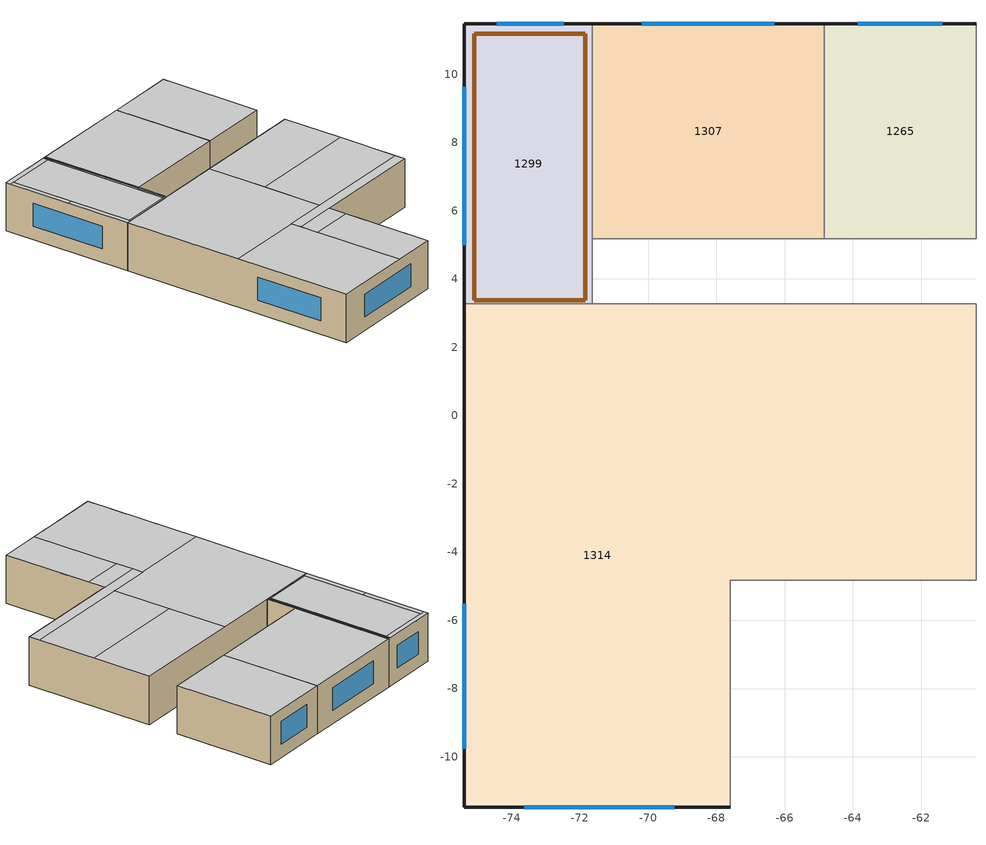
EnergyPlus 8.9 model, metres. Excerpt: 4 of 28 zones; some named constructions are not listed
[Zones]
1265
 floor ground (1): -60.4,5.17 -64.85,5.17 -64.85,11.47 -60.4,11.47 z0
 wall outside (7): -60.4,11.47 -64.85,11.47 z0:3
 wall to 1272 (5): -64.85,5.17 -60.4,5.17 -60.4,11.47 z0:3
 wall to 1307 (5): -64.85,11.47 -64.85,5.17 z0:3
 window (1001): -61.39,11.47 -63.86,11.47 z0.84:2.26
 ceiling to 1787 (3): -64.85,5.17 -60.4,5.17 -60.4,11.47 -64.85,11.47 z3
1307
 floor ground (1): -64.85,5.17 -71.65,5.17 -71.65,11.47 -64.85,11.47 z0
 wall outside (7): -64.85,11.47 -71.65,11.47 z0:3
 wall to 1272 (6): -71.65,5.17 -64.85,5.17 z0:3
 wall to 1299 (6): -71.65,11.47 -71.65,5.17 z0:3
 window (1001): -66.31,11.47 -70.19,11.47 z0.84:2.26
 ceiling to 1779 (3): -71.65,5.17 -64.85,5.17 -64.85,11.47 -71.65,11.47 z3
1299
 floor ground (1): -71.65,3.28 -75.4,3.28 -75.4,11.47 -71.65,11.47 z0
 wall outside (7): -71.65,11.47 -75.4,11.47 -75.4,3.28 z0:3
 wall to 1272 (6): -71.65,3.28 -71.65,5.17 z0:3
 wall to 1314 (6): -75.4,3.28 -71.65,3.28 z0:3
 window (1001): -72.47,11.47 -74.44,11.47 / -75.4,9.63 -75.4,4.99 z0.84:2.26
 door inside (IRTSurface): -75.1,3.38 -71.85,3.38 -71.85,11.18 -75.1,11.18 z3
 ceiling to 1770 (3): -71.75,3.37 -71.65,3.37 -71.65,5.17 -71.75,5.17 z3; -71.84,3.37 -71.75,3.37 -71.75,7.28 -71.84,7.28 z3; -75.1,3.28 -71.65,3.28 -71.65,3.37 -75.1,3.37 z3; -75.4,3.28 -75.1,3.28 -75.1,7.28 -75.4,7.28 z3; -75.4,7.28 -75.1,7.28 -75.1,11.18 -75.4,11.18 z3; -75.4,11.18 -71.84,11.18 -71.84,11.47 -75.4,11.47 z3; -71.84,7.28 -71.75,7.28 -71.75,11.47 -71.84,11.47 z3; -75.1,3.37 -71.84,3.37 -71.84,11.18 -75.1,11.18 z3
 ceiling to 1779 (3): -71.75,5.17 -71.65,5.17 -71.65,11.47 -71.75,11.47 z3
1314
 floor ground (1): -60.4,-4.83 -67.6,-4.83 -67.6,3.28 -60.4,3.27 z0; -67.6,-11.47 -75.4,-11.47 -75.4,3.28 -67.6,3.28 z0
 wall outside (7): -75.4,3.28 -75.4,-11.47 -67.6,-11.47 z0:3
 wall to 1272 (5): -60.4,-4.83 -60.4,3.27 -71.65,3.28 z0:3
 wall to 1334 (5): -67.6,-11.47 -67.6,-4.83 -60.4,-4.83 z0:3
 window (1001): -75.4,-5.52 -75.4,-9.76 / -73.63,-11.47 -69.23,-11.47 z0.84:2.26
 ceiling to 1687 (3): -67.6,-0.45 -60.4,-0.45 -60.4,3.27 -67.6,3.28 z3
 ceiling to 1694 (3): -70.3,-5.92 -67.6,-5.92 -67.6,-4.83 -70.3,-4.83 z3; -70.3,-4.83 -60.4,-4.83 -60.4,-4.17 -70.3,-4.17 z3
 ceiling to 1732 (3): -67.6,-4.18 -60.4,-4.18 -60.4,-0.45 -67.6,-0.45 z3; -75.4,-4.18 -67.6,-4.18 -67.6,3.28 -75.4,3.28 z3
 ceiling to 1755 (3): -75.4,-11.47 -70.3,-11.47 -70.3,-4.17 -75.4,-4.17 z3
 ceiling to 1763 (3): -70.3,-11.47 -67.6,-11.47 -67.6,-5.92 -70.3,-5.92 z3
[Schedule:Compact]
1265 Heating Setpoint Schedule; 1314 Heating Setpoint Schedule; 1324 Heating Setpoint Schedule; 1687 Heating Setpoint Schedule; 1694 Heating Setpoint Schedule; 1723 Heating Setpoint Schedule; 1732 Heating Setpoint Schedule; 1743 Heating Setpoint Schedule; 1755 Heating Setpoint Schedule; 1763 Heating Setpoint Schedule; 1787 Heating Setpoint Schedule: Temperature, Through: 31 Dec, For: Weekdays SummerDesignDay, Until: 05:00, 12, Until: 19:00, 18, Until: 24:00, 12, For: WinterDesignDay, Until: 24:00, 18, For: Weekends, Until: 24:00, 12, For: Holidays, Until: 24:00, 12, For: AllOtherDays, Until: 24:00, -50
1265 Cooling SP Sch; 1272 Cooling SP Sch; 1285 Cooling SP Sch; 1292 Cooling SP Sch; 1299 Cooling SP Sch; 1307 Cooling SP Sch; 1314 Cooling SP Sch; 1324 Cooling SP Sch; 1334 Cooling SP Sch; 1687 Cooling SP Sch; 1694 Cooling SP Sch; 1723 Cooling SP Sch; 1732 Cooling SP Sch; 1743 Cooling SP Sch; 1755 Cooling SP Sch; 1763 Cooling SP Sch; 1770 Cooling SP Sch; 1779 Cooling SP Sch; 1787 Cooling SP Sch; 1794 Cooling SP Sch; 1801 Cooling SP Sch: Temperature, Through: 31 Dec, For: Weekdays SummerDesignDay, Until: 05:00, 100, Until: 19:00, 26, Until: 24:00, 100, For: Weekends, Until: 24:00, 100, For: Holidays, Until: 24:00, 100, For: WinterDesignDay AllOtherDays, Until: 24:00, 100
1272 Heating Setpoint Schedule; 1285 Heating Setpoint Schedule; 1292 Heating Setpoint Schedule; 1299 Heating Setpoint Schedule; 1307 Heating Setpoint Schedule; 1334 Heating Setpoint Schedule; 1770 Heating Setpoint Schedule; 1779 Heating Setpoint Schedule; 1794 Heating Setpoint Schedule; 1801 Heating Setpoint Schedule: Temperature, Through: 31 Dec, For: Weekdays SummerDesignDay, Until: 05:00, 12, Until: 19:00, 16, Until: 24:00, 12, For: WinterDesignDay, Until: 24:00, 16, For: Weekends, Until: 24:00, 12, For: Holidays, Until: 24:00, 12, For: AllOtherDays, Until: 24:00, -50
1307 Heating Availability Sch; 1314 Heating Availability Sch; 1324 Heating Availability Sch; 1334 Heating Availability Sch; 1687 Heating Availability Sch; 1694 Heating Availability Sch; 1723 Heating Availability Sch; 1732 Heating Availability Sch; 1743 Heating Availability Sch; 1755 Heating Availability Sch; 1763 Heating Availability Sch; 1770 Heating Availability Sch; 1779 Heating Availability Sch; 1787 Heating Availability Sch; 1794 Heating Availability Sch; 1801 Heating Availability Sch: Temperature, Through: 31 Dec, For: Weekdays SummerDesignDay, Until: 05:00, 1, Until: 19:00, 1, Until: 24:00, 1, For: WinterDesignDay, Until: 24:00, 1, For: Weekends, Until: 24:00, 1, For: Holidays, Until: 24:00, 1, For: AllOtherDays, Until: 24:00, 0
1307 Cooling Availability Sch; 1314 Cooling Availability Sch; 1324 Cooling Availability Sch; 1334 Cooling Availability Sch; 1687 Cooling Availability Sch; 1694 Cooling Availability Sch; 1723 Cooling Availability Sch; 1732 Cooling Availability Sch; 1743 Cooling Availability Sch; 1755 Cooling Availability Sch; 1763 Cooling Availability Sch; 1770 Cooling Availability Sch; 1779 Cooling Availability Sch; 1787 Cooling Availability Sch; 1794 Cooling Availability Sch; 1801 Cooling Availability Sch: Temperature, Through: 31 Dec, For: Weekdays SummerDesignDay, Until: 05:00, 0, Until: 19:00, 1, Until: 24:00, 0, For: Weekends, Until: 24:00, 0, For: Holidays, Until: 24:00, 0, For: WinterDesignDay AllOtherDays, Until: 24:00, 0
